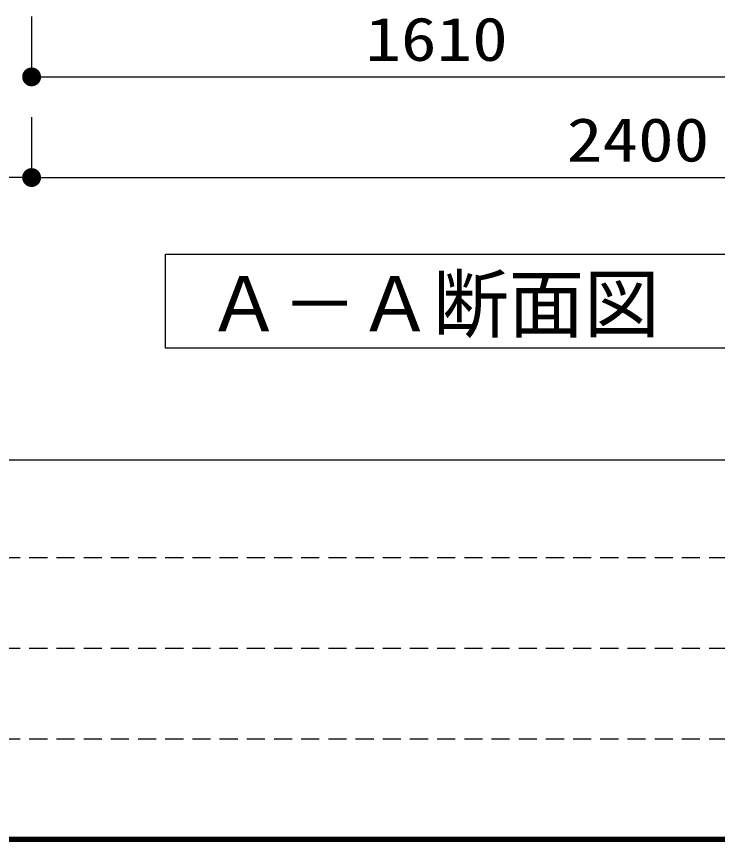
# Model space of a CAD drawing. Units: millimetres, scale not verified. Extents: x -8093 to 8093, y -5792 to 5792.
# Drawn here: x -6184 to -4792, y -5792 to -4153 of the extents above; entities that cross this region are included whole.
import ezdxf
from ezdxf.enums import TextEntityAlignment as Align

# ---------------------------------------------------------------- set-up
doc = ezdxf.new("R2010")
doc.units = ezdxf.units.MM
doc.header["$LTSCALE"] = 30
doc.linetypes.add('DASHED1', pattern=[1.8, 1.2, -0.6])
for name, color, linetype, lineweight in [('0-0_Axis_waku', 7, 'Continuous', 25), ('0-1_00クル-フ-0躯体', 3, 'Continuous', 25), ('0-3_00クル-フ-6寸法', 132, 'Continuous', 25)]:
    doc.layers.add(name, color=color, linetype=linetype, lineweight=lineweight)
doc.styles.add('ＭＳ ゴシック', font='')
doc.styles.get('ＭＳ ゴシック').set_extended_font_data('MS Gothic')

msp = doc.modelspace()

# ---------------------------------------------------------------- linework, layer by layer
at = {"layer": '0-0_Axis_waku'}
for p, q in [((-8085, -5034), (8085, -5034)), ((8087.4, -5786.4), (-8087.4, -5786.4)), ((8086.8, -5785.8), (-8086.8, -5785.8)), ((8086.2, -5785.2), (-8086.2, -5785.2)), ((8085.6, -5784.6), (-8085.6, -5784.6)), ((-8085, -5784), (8085, -5784)), ((8093.4, -5792.4), (-8093.4, -5792.4)), ((8092.8, -5791.8), (-8092.8, -5791.8)), ((8092.2, -5791.2), (-8092.2, -5791.2)), ((8091.6, -5790.6), (-8091.6, -5790.6)), ((8091, -5790), (-8091, -5790)), ((8090.4, -5789.4), (-8090.4, -5789.4)), ((8089.8, -5788.8), (-8089.8, -5788.8)), ((8089.2, -5788.2), (-8089.2, -5788.2)), ((8088.6, -5787.6), (-8088.6, -5787.6)), ((8088, -5787), (-8088, -5787))]:
    msp.add_line(p, q, dxfattribs=at)
at = {"layer": '0-0_Axis_waku', "linetype": 'DASHED1'}
for p, q in [((-75, -5229), (-8085, -5229)), ((-75, -5409), (-8085, -5409)), ((-75, -5589), (-8085, -5589))]:
    msp.add_line(p, q, dxfattribs=at)
at = {"layer": '0-1_00クル-フ-0躯体'}
msp.add_lwpolyline([(-3859.35, -4625.69), (-3859.35, -4812), (-5888.68, -4812), (-5888.68, -4625.69)], close=True, dxfattribs=at)
at = {"layer": '0-3_00クル-フ-6寸法', "color": 4}
for p, q in [((-6154.38, -4153.13), (-6154.38, -4273.13)), ((-6154.38, -4273.13), (-4544.38, -4273.13)), ((-6154.38, -4353.13), (-6154.38, -4473.13)), ((-6154.38, -4353.13), (-6154.38, -4473.13)), ((-6154.38, -4473.13), (-6214.38, -4473.13)), ((-6154.38, -4473.13), (-3754.38, -4473.13))]:
    msp.add_line(p, q, dxfattribs=at)
at = {"layer": '0-3_00クル-フ-6寸法'}
for points in [[(-6154.38, -4273.13), (-6169.55, -4262.11), (-6168.05, -4260.3)], [(-6154.38, -4273.13), (-6168.05, -4260.3), (-6166.33, -4258.68)], [(-6154.38, -4273.13), (-6166.33, -4258.68), (-6164.43, -4257.3)], [(-6154.38, -4273.13), (-6164.43, -4257.3), (-6162.37, -4256.17)], [(-6154.38, -4273.13), (-6162.37, -4256.17), (-6160.18, -4255.3)], [(-6154.38, -4273.13), (-6160.18, -4255.3), (-6157.9, -4254.71)], [(-6154.38, -4273.13), (-6157.9, -4254.71), (-6155.56, -4254.42)], [(-6154.38, -4273.13), (-6155.56, -4254.42), (-6153.21, -4254.42)], [(-6154.38, -4273.13), (-6153.21, -4254.42), (-6150.87, -4254.71)], [(-6154.38, -4273.13), (-6150.87, -4254.71), (-6148.59, -4255.3)], [(-6154.38, -4273.13), (-6148.59, -4255.3), (-6146.4, -4256.17)], [(-6154.38, -4273.13), (-6146.4, -4256.17), (-6144.34, -4257.3)], [(-6154.38, -4273.13), (-6144.34, -4257.3), (-6142.43, -4258.68)], [(-6154.38, -4273.13), (-6142.43, -4258.68), (-6140.71, -4260.3)], [(-6154.38, -4273.13), (-6140.71, -4260.3), (-6139.21, -4262.11)], [(-6154.38, -4273.13), (-6173.13, -4273.13), (-6172.98, -4270.78)], [(-6154.38, -4273.13), (-6172.98, -4275.48), (-6173.13, -4273.13)], [(-6154.38, -4273.13), (-6172.98, -4270.78), (-6172.54, -4268.47)], [(-6154.38, -4273.13), (-6172.54, -4277.79), (-6172.98, -4275.48)], [(-6154.38, -4273.13), (-6172.54, -4268.47), (-6171.82, -4266.23)], [(-6154.38, -4273.13), (-6171.82, -4280.03), (-6172.54, -4277.79)], [(-6154.38, -4273.13), (-6171.82, -4266.23), (-6170.81, -4264.1)], [(-6154.38, -4273.13), (-6170.81, -4282.16), (-6171.82, -4280.03)], [(-6154.38, -4273.13), (-6170.81, -4264.1), (-6169.55, -4262.11)], [(-6154.38, -4273.13), (-6169.55, -4284.15), (-6170.81, -4282.16)], [(-6154.38, -4273.13), (-6168.05, -4285.97), (-6169.55, -4284.15)], [(-6154.38, -4273.13), (-6166.33, -4287.58), (-6168.05, -4285.97)], [(-6154.38, -4273.13), (-6164.43, -4288.96), (-6166.33, -4287.58)], [(-6154.38, -4273.13), (-6162.37, -4290.1), (-6164.43, -4288.96)], [(-6154.38, -4273.13), (-6160.18, -4290.96), (-6162.37, -4290.1)], [(-6154.38, -4273.13), (-6157.9, -4291.55), (-6160.18, -4290.96)], [(-6154.38, -4273.13), (-6155.56, -4291.84), (-6157.9, -4291.55)], [(-6154.38, -4273.13), (-6153.21, -4291.84), (-6155.56, -4291.84)], [(-6154.38, -4273.13), (-6139.21, -4262.11), (-6137.95, -4264.1)], [(-6154.38, -4273.13), (-6137.95, -4264.1), (-6136.95, -4266.23)], [(-6154.38, -4273.13), (-6136.95, -4266.23), (-6136.22, -4268.47)], [(-6154.38, -4273.13), (-6136.22, -4268.47), (-6135.78, -4270.78)], [(-6154.38, -4273.13), (-6135.78, -4270.78), (-6135.63, -4273.13)], [(-6154.38, -4273.13), (-6150.87, -4291.55), (-6153.21, -4291.84)], [(-6154.38, -4273.13), (-6148.59, -4290.96), (-6150.87, -4291.55)], [(-6154.38, -4273.13), (-6146.4, -4290.1), (-6148.59, -4290.96)], [(-6154.38, -4273.13), (-6144.34, -4288.96), (-6146.4, -4290.1)], [(-6154.38, -4273.13), (-6142.43, -4287.58), (-6144.34, -4288.96)], [(-6154.38, -4273.13), (-6140.71, -4285.97), (-6142.43, -4287.58)], [(-6154.38, -4273.13), (-6139.21, -4284.15), (-6140.71, -4285.97)], [(-6154.38, -4273.13), (-6137.95, -4282.16), (-6139.21, -4284.15)], [(-6154.38, -4273.13), (-6136.95, -4280.03), (-6137.95, -4282.16)], [(-6154.38, -4273.13), (-6136.22, -4277.79), (-6136.95, -4280.03)], [(-6154.38, -4273.13), (-6135.78, -4275.48), (-6136.22, -4277.79)], [(-6154.38, -4273.13), (-6135.63, -4273.13), (-6135.78, -4275.48)], [(-6154.38, -4473.13), (-6168.05, -4460.3), (-6166.33, -4458.68)], [(-6154.38, -4473.13), (-6168.05, -4460.3), (-6166.33, -4458.68)], [(-6154.38, -4473.13), (-6166.33, -4458.68), (-6164.43, -4457.3)], [(-6154.38, -4473.13), (-6166.33, -4458.68), (-6164.43, -4457.3)], [(-6154.38, -4473.13), (-6164.43, -4457.3), (-6162.37, -4456.17)], [(-6154.38, -4473.13), (-6164.43, -4457.3), (-6162.37, -4456.17)], [(-6154.38, -4473.13), (-6162.37, -4456.17), (-6160.18, -4455.3)], [(-6154.38, -4473.13), (-6162.37, -4456.17), (-6160.18, -4455.3)], [(-6154.38, -4473.13), (-6160.18, -4455.3), (-6157.9, -4454.71)], [(-6154.38, -4473.13), (-6160.18, -4455.3), (-6157.9, -4454.71)], [(-6154.38, -4473.13), (-6157.9, -4454.71), (-6155.56, -4454.42)], [(-6154.38, -4473.13), (-6157.9, -4454.71), (-6155.56, -4454.42)], [(-6154.38, -4473.13), (-6155.56, -4454.42), (-6153.21, -4454.42)], [(-6154.38, -4473.13), (-6155.56, -4454.42), (-6153.21, -4454.42)], [(-6154.38, -4473.13), (-6153.21, -4454.42), (-6150.87, -4454.71)], [(-6154.38, -4473.13), (-6153.21, -4454.42), (-6150.87, -4454.71)], [(-6154.38, -4473.13), (-6150.87, -4454.71), (-6148.59, -4455.3)], [(-6154.38, -4473.13), (-6150.87, -4454.71), (-6148.59, -4455.3)], [(-6154.38, -4473.13), (-6148.59, -4455.3), (-6146.4, -4456.17)], [(-6154.38, -4473.13), (-6148.59, -4455.3), (-6146.4, -4456.17)], [(-6154.38, -4473.13), (-6146.4, -4456.17), (-6144.34, -4457.3)], [(-6154.38, -4473.13), (-6146.4, -4456.17), (-6144.34, -4457.3)], [(-6154.38, -4473.13), (-6144.34, -4457.3), (-6142.43, -4458.68)], [(-6154.38, -4473.13), (-6144.34, -4457.3), (-6142.43, -4458.68)], [(-6154.38, -4473.13), (-6142.43, -4458.68), (-6140.71, -4460.3)], [(-6154.38, -4473.13), (-6142.43, -4458.68), (-6140.71, -4460.3)], [(-6154.38, -4473.13), (-6173.13, -4473.13), (-6172.98, -4470.78)], [(-6154.38, -4473.13), (-6173.13, -4473.13), (-6172.98, -4470.78)], [(-6154.38, -4473.13), (-6172.98, -4475.48), (-6173.13, -4473.13)], [(-6154.38, -4473.13), (-6172.98, -4475.48), (-6173.13, -4473.13)], [(-6154.38, -4473.13), (-6172.98, -4470.78), (-6172.54, -4468.47)], [(-6154.38, -4473.13), (-6172.98, -4470.78), (-6172.54, -4468.47)], [(-6154.38, -4473.13), (-6172.54, -4477.79), (-6172.98, -4475.48)], [(-6154.38, -4473.13), (-6172.54, -4477.79), (-6172.98, -4475.48)], [(-6154.38, -4473.13), (-6172.54, -4468.47), (-6171.82, -4466.23)], [(-6154.38, -4473.13), (-6172.54, -4468.47), (-6171.82, -4466.23)], [(-6154.38, -4473.13), (-6171.82, -4480.03), (-6172.54, -4477.79)], [(-6154.38, -4473.13), (-6171.82, -4480.03), (-6172.54, -4477.79)], [(-6154.38, -4473.13), (-6171.82, -4466.23), (-6170.81, -4464.1)], [(-6154.38, -4473.13), (-6171.82, -4466.23), (-6170.81, -4464.1)], [(-6154.38, -4473.13), (-6170.81, -4482.16), (-6171.82, -4480.03)], [(-6154.38, -4473.13), (-6170.81, -4482.16), (-6171.82, -4480.03)], [(-6154.38, -4473.13), (-6170.81, -4464.1), (-6169.55, -4462.11)], [(-6154.38, -4473.13), (-6170.81, -4464.1), (-6169.55, -4462.11)], [(-6154.38, -4473.13), (-6169.55, -4484.15), (-6170.81, -4482.16)], [(-6154.38, -4473.13), (-6169.55, -4484.15), (-6170.81, -4482.16)], [(-6154.38, -4473.13), (-6169.55, -4462.11), (-6168.05, -4460.3)], [(-6154.38, -4473.13), (-6169.55, -4462.11), (-6168.05, -4460.3)], [(-6154.38, -4473.13), (-6168.05, -4485.97), (-6169.55, -4484.15)], [(-6154.38, -4473.13), (-6168.05, -4485.97), (-6169.55, -4484.15)], [(-6154.38, -4473.13), (-6166.33, -4487.58), (-6168.05, -4485.97)], [(-6154.38, -4473.13), (-6166.33, -4487.58), (-6168.05, -4485.97)], [(-6154.38, -4473.13), (-6164.43, -4488.96), (-6166.33, -4487.58)], [(-6154.38, -4473.13), (-6164.43, -4488.96), (-6166.33, -4487.58)], [(-6154.38, -4473.13), (-6162.37, -4490.1), (-6164.43, -4488.96)], [(-6154.38, -4473.13), (-6162.37, -4490.1), (-6164.43, -4488.96)], [(-6154.38, -4473.13), (-6160.18, -4490.96), (-6162.37, -4490.1)], [(-6154.38, -4473.13), (-6160.18, -4490.96), (-6162.37, -4490.1)], [(-6154.38, -4473.13), (-6157.9, -4491.55), (-6160.18, -4490.96)], [(-6154.38, -4473.13), (-6157.9, -4491.55), (-6160.18, -4490.96)], [(-6154.38, -4473.13), (-6155.56, -4491.84), (-6157.9, -4491.55)], [(-6154.38, -4473.13), (-6155.56, -4491.84), (-6157.9, -4491.55)], [(-6154.38, -4473.13), (-6153.21, -4491.84), (-6155.56, -4491.84)], [(-6154.38, -4473.13), (-6153.21, -4491.84), (-6155.56, -4491.84)], [(-6154.38, -4473.13), (-6140.71, -4460.3), (-6139.21, -4462.11)], [(-6154.38, -4473.13), (-6140.71, -4460.3), (-6139.21, -4462.11)], [(-6154.38, -4473.13), (-6139.21, -4462.11), (-6137.95, -4464.1)], [(-6154.38, -4473.13), (-6139.21, -4462.11), (-6137.95, -4464.1)], [(-6154.38, -4473.13), (-6137.95, -4464.1), (-6136.95, -4466.23)], [(-6154.38, -4473.13), (-6137.95, -4464.1), (-6136.95, -4466.23)], [(-6154.38, -4473.13), (-6136.95, -4466.23), (-6136.22, -4468.47)], [(-6154.38, -4473.13), (-6136.95, -4466.23), (-6136.22, -4468.47)], [(-6154.38, -4473.13), (-6136.22, -4468.47), (-6135.78, -4470.78)], [(-6154.38, -4473.13), (-6136.22, -4468.47), (-6135.78, -4470.78)], [(-6154.38, -4473.13), (-6135.78, -4470.78), (-6135.63, -4473.13)], [(-6154.38, -4473.13), (-6135.78, -4470.78), (-6135.63, -4473.13)], [(-6154.38, -4473.13), (-6150.87, -4491.55), (-6153.21, -4491.84)], [(-6154.38, -4473.13), (-6148.59, -4490.96), (-6150.87, -4491.55)], [(-6154.38, -4473.13), (-6146.4, -4490.1), (-6148.59, -4490.96)], [(-6154.38, -4473.13), (-6144.34, -4488.96), (-6146.4, -4490.1)], [(-6154.38, -4473.13), (-6142.43, -4487.58), (-6144.34, -4488.96)], [(-6154.38, -4473.13), (-6140.71, -4485.97), (-6142.43, -4487.58)], [(-6154.38, -4473.13), (-6139.21, -4484.15), (-6140.71, -4485.97)], [(-6154.38, -4473.13), (-6137.95, -4482.16), (-6139.21, -4484.15)], [(-6154.38, -4473.13), (-6136.95, -4480.03), (-6137.95, -4482.16)], [(-6154.38, -4473.13), (-6136.22, -4477.79), (-6136.95, -4480.03)], [(-6154.38, -4473.13), (-6135.78, -4475.48), (-6136.22, -4477.79)], [(-6154.38, -4473.13), (-6135.63, -4473.13), (-6135.78, -4475.48)], [(-6154.38, -4473.13), (-6150.87, -4491.55), (-6153.21, -4491.84)], [(-6154.38, -4473.13), (-6148.59, -4490.96), (-6150.87, -4491.55)], [(-6154.38, -4473.13), (-6146.4, -4490.1), (-6148.59, -4490.96)], [(-6154.38, -4473.13), (-6144.34, -4488.96), (-6146.4, -4490.1)], [(-6154.38, -4473.13), (-6142.43, -4487.58), (-6144.34, -4488.96)], [(-6154.38, -4473.13), (-6140.71, -4485.97), (-6142.43, -4487.58)], [(-6154.38, -4473.13), (-6139.21, -4484.15), (-6140.71, -4485.97)], [(-6154.38, -4473.13), (-6137.95, -4482.16), (-6139.21, -4484.15)], [(-6154.38, -4473.13), (-6136.95, -4480.03), (-6137.95, -4482.16)], [(-6154.38, -4473.13), (-6136.22, -4477.79), (-6136.95, -4480.03)], [(-6154.38, -4473.13), (-6135.78, -4475.48), (-6136.22, -4477.79)], [(-6154.38, -4473.13), (-6135.63, -4473.13), (-6135.78, -4475.48)]]:
    msp.add_solid(points, dxfattribs=at)

# ---------------------------------------------------------------- texts
at = {"layer": '0-1_00クル-フ-0躯体', "color": 4, "style": 'ＭＳ ゴシック'}
msp.add_text('Ａ－Ａ断面図', height=110, dxfattribs=at).set_placement((-5807.44, -4811.97), align=Align.BOTTOM_LEFT)
at = {"layer": '0-3_00クル-フ-6寸法', "color": 3, "style": 'ＭＳ ゴシック', "width": 1.2}
for s, p in [('1610', (-5491.67, -4267.29)), ('2400', (-5091.53, -4467.29))]:
    msp.add_text(s, height=86.66, dxfattribs=at).set_placement(p, align=Align.BOTTOM_LEFT)

doc.saveas('drawing.dxf')
